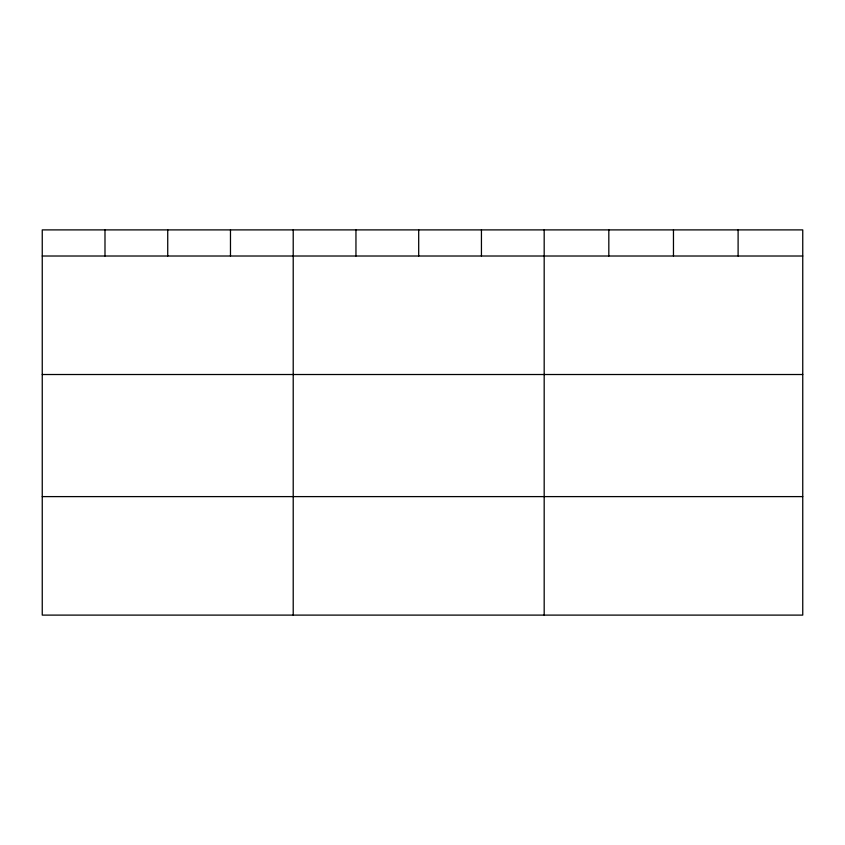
<?xml version="1.0" encoding="UTF-8"?>
<svg xmlns="http://www.w3.org/2000/svg" width="845" height="845" viewBox="0 0 845 845"><rect width="100%" height="100%" fill="white"/><g stroke="black" fill="none" stroke-linecap="round" stroke-linejoin="round"><path stroke-width="1.27" d="M802.75 374.515L802.75 229.893L42.25 229.893L42.25 615.107L802.75 615.107L802.75 374.515L42.25 374.515M42.25 256.014L802.75 256.014M42.25 496.606L802.75 496.606M738.107 229.893L738.107 256.014M673.465 229.893L673.465 256.014M608.822 229.893L608.822 256.014M544.18 229.893L544.18 615.107M481.439 229.893L481.439 256.014M418.697 229.893L418.697 256.014M355.956 229.893L355.956 256.014M293.215 229.893L293.215 615.107M230.474 229.893L230.474 256.014M167.732 229.893L167.732 256.014M104.991 229.893L104.991 256.014"/></g></svg>
